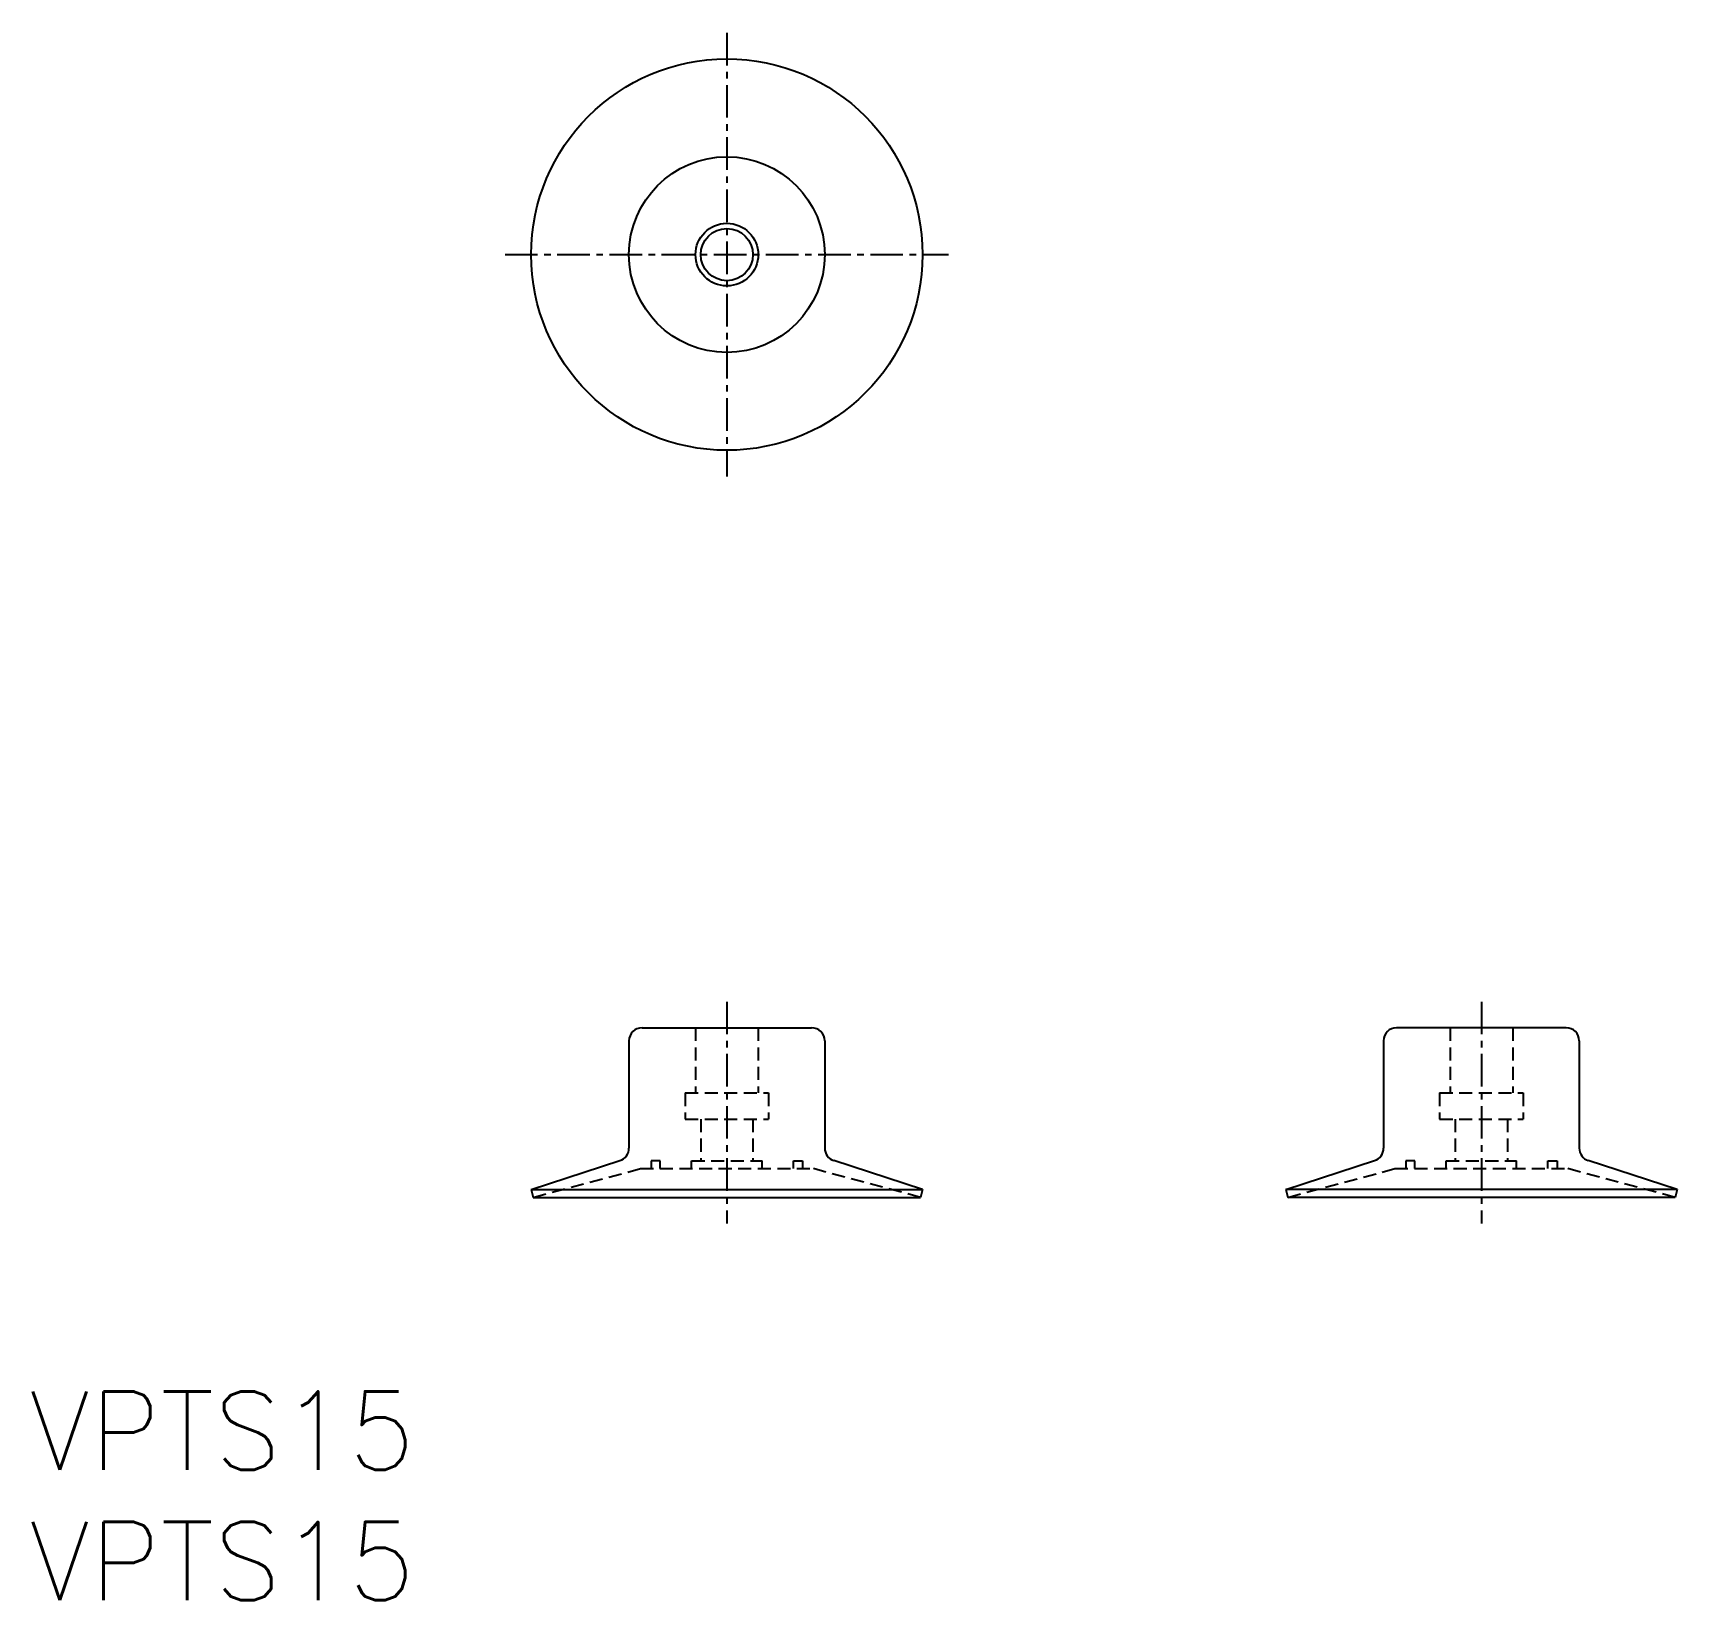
# Model space of a CAD drawing. Extents: x 102.4 to 165.4, y 75.7 to 135.8.
import ezdxf
from ezdxf.enums import TextEntityAlignment as Align

# ---------------------------------------------------------------- set-up
doc = ezdxf.new("R2010")
doc.units = 0
doc.linetypes.add('CENTER', pattern=[2, 1.25, -0.25, 0.25, -0.25])
doc.linetypes.add('DASHED', pattern=[0.75, 0.5, -0.25])
doc.layers.get('0').update_dxf_attribs({"linetype": 'CONTINUOUS'})
doc.layers.add('CENTER', color=1, linetype='CENTER')
doc.styles.get("Standard").update_dxf_attribs({"font": 'txt.shx', "bigfont": 'extfont.shx'})

msp = doc.modelspace()

# ---------------------------------------------------------------- linework, layer by layer
at = {"color": 7, "linetype": 'CONTINUOUS'}
for p, q in [((125.246, 97.135), (125.246, 93.017)), ((125.746, 97.635), (132.246, 97.635)), ((132.746, 97.135), (132.746, 93.017)), ((154.161, 97.135), (154.161, 93.017)), ((161.161, 97.635), (154.661, 97.635)), ((161.661, 97.135), (161.661, 93.017)), ((121.496, 91.435), (124.901, 92.541)), ((136.496, 91.435), (133.092, 92.541)), ((150.411, 91.435), (153.816, 92.541)), ((165.411, 91.435), (162.007, 92.541)), ((121.496, 91.435), (121.577, 91.135)), ((121.496, 91.435), (136.496, 91.435)), ((136.496, 91.435), (136.416, 91.135)), ((165.411, 91.435), (150.411, 91.435)), ((150.411, 91.435), (150.492, 91.135)), ((165.411, 91.435), (165.331, 91.135)), ((121.577, 91.135), (136.416, 91.135)), ((165.331, 91.135), (150.492, 91.135))]:
    msp.add_line(p, q, dxfattribs=at)
at = {"color": 3, "linetype": 'DASHED'}
for p, q in [((127.796, 97.635), (127.796, 95.135)), ((130.196, 97.635), (130.196, 95.135)), ((156.711, 97.635), (156.711, 95.135)), ((159.111, 97.635), (159.111, 95.135)), ((127.396, 95.135), (130.596, 95.135)), ((127.396, 95.135), (127.396, 94.135)), ((130.596, 95.135), (130.596, 94.135)), ((156.311, 95.135), (159.511, 95.135)), ((156.311, 95.135), (156.311, 94.135)), ((159.511, 95.135), (159.511, 94.135)), ((127.396, 94.135), (130.596, 94.135)), ((127.996, 94.135), (127.996, 92.535)), ((129.996, 94.135), (129.996, 92.535)), ((156.311, 94.135), (159.511, 94.135)), ((156.911, 94.135), (156.911, 92.535)), ((158.911, 94.135), (158.911, 92.535)), ((121.577, 91.135), (125.682, 92.235)), ((125.682, 92.235), (132.311, 92.235)), ((126.446, 92.535), (126.096, 92.535)), ((126.096, 92.535), (126.096, 92.235)), ((126.446, 92.235), (126.446, 92.535)), ((127.646, 92.535), (130.346, 92.535)), ((127.646, 92.235), (127.646, 92.535)), ((130.346, 92.235), (130.346, 92.535)), ((131.546, 92.535), (131.896, 92.535)), ((131.546, 92.235), (131.546, 92.535)), ((131.896, 92.535), (131.896, 92.235)), ((136.416, 91.135), (132.311, 92.235)), ((150.492, 91.135), (154.597, 92.235)), ((154.597, 92.235), (161.226, 92.235)), ((155.011, 92.535), (155.011, 92.235)), ((155.361, 92.535), (155.011, 92.535)), ((155.361, 92.235), (155.361, 92.535)), ((156.561, 92.535), (159.261, 92.535)), ((156.561, 92.235), (156.561, 92.535)), ((159.261, 92.235), (159.261, 92.535)), ((160.461, 92.235), (160.461, 92.535)), ((160.461, 92.535), (160.811, 92.535)), ((160.811, 92.535), (160.811, 92.235)), ((165.331, 91.135), (161.226, 92.235))]:
    msp.add_line(p, q, dxfattribs=at)
at = {"color": 7, "linetype": 'CONTINUOUS'}
for radius in [7.5, 3.75, 1.2, 1]:
    msp.add_circle((128.996, 127.27), radius, dxfattribs=at)
for centre, start, end in [((125.746, 97.135), 90, 180), ((132.246, 97.135), 0, 90), ((154.661, 97.135), 90, 180), ((161.161, 97.135), 0, 90), ((124.746, 93.017), 288, 0), ((133.246, 93.017), 180, 252), ((153.661, 93.017), 288, 0), ((162.161, 93.017), 180, 252)]:
    msp.add_arc(centre, 0.5, start, end, dxfattribs=at)
at = {"layer": 'CENTER', "color": 1, "linetype": 'CENTER'}
for p, q in [((128.996, 135.77), (128.996, 118.77)), ((120.496, 127.27), (137.496, 127.27)), ((128.996, 98.635), (128.996, 90.135)), ((157.911, 98.635), (157.911, 90.135))]:
    msp.add_line(p, q, dxfattribs=at)

# ---------------------------------------------------------------- texts
at = {"color": 7, "linetype": 'CONTINUOUS'}
for p in [(102.274, 82.196), (102.274, 77.196)]:
    msp.add_text('VPTS15', height=3, dxfattribs=at).set_placement(p, align=Align.MIDDLE_LEFT)

doc.saveas('drawing.dxf')
